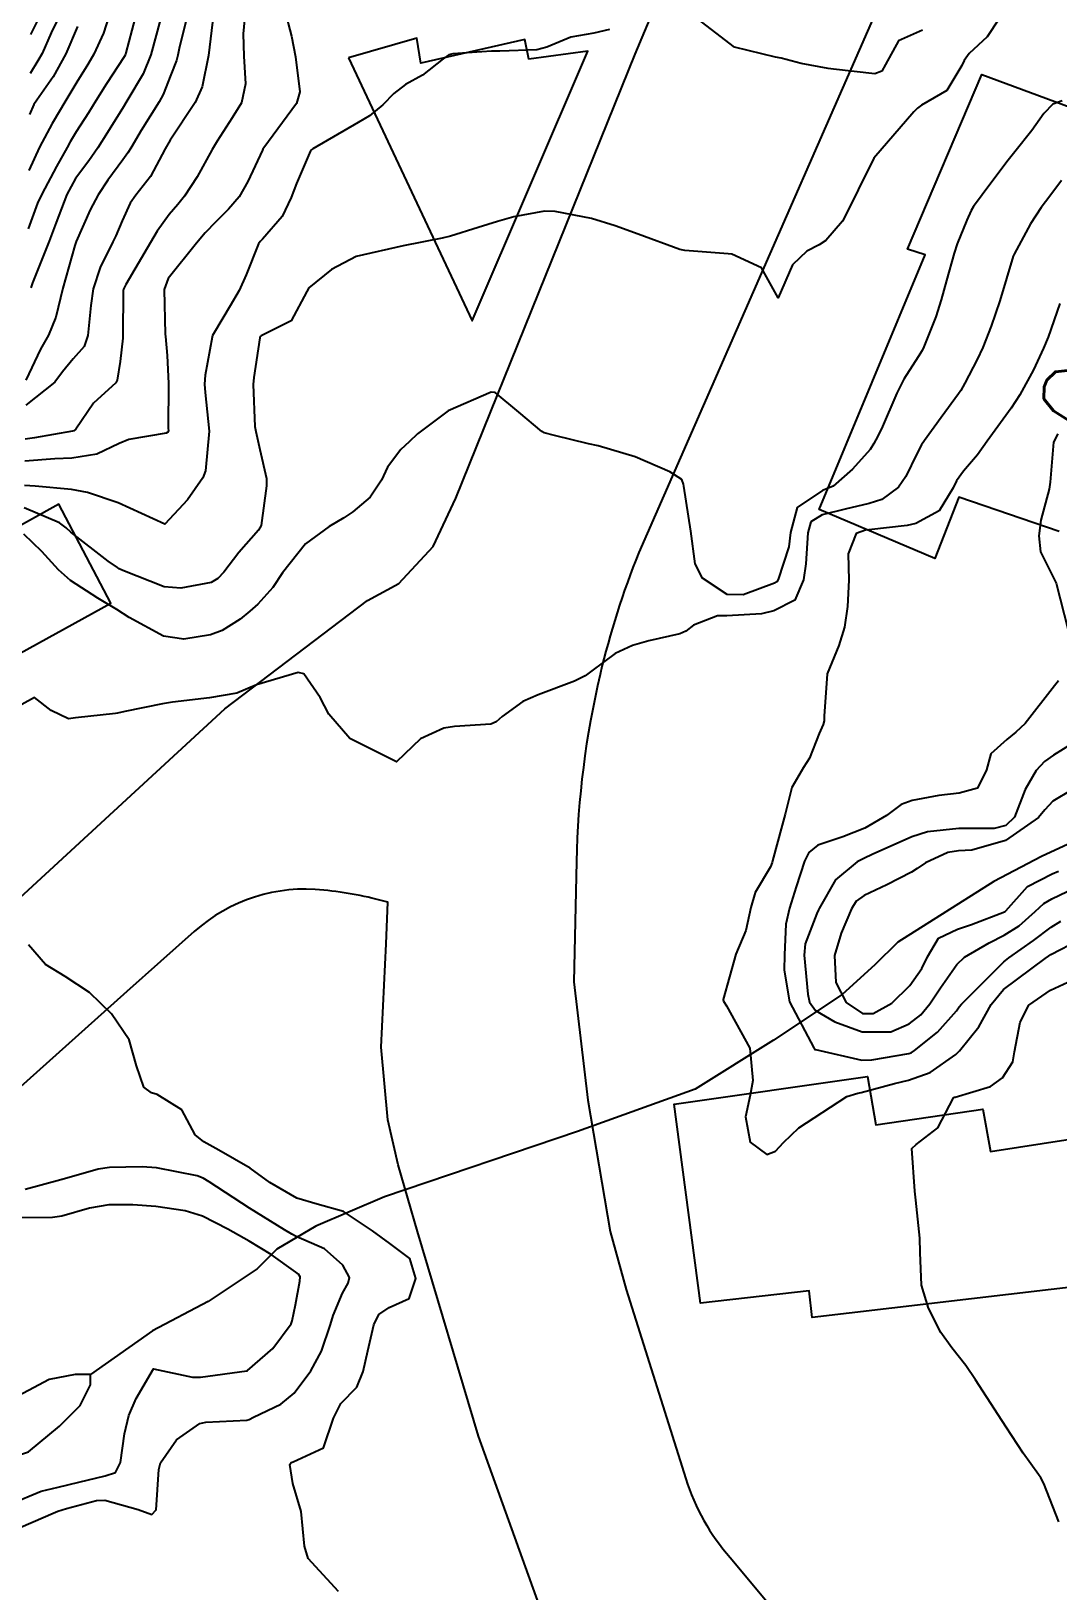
# Model space of a CAD drawing. Header units: metres. Extents: x 318500 to 325275, y 7408834 to 7428799.
# Drawn here: x 322174 to 322217.8, y 7421984.7 to 7422051.2 of the extents above; entities that cross this region are included whole.
import ezdxf
from ezdxf.enums import TextEntityAlignment as Align

# ---------------------------------------------------------------- set-up
doc = ezdxf.new("R2010")
doc.units = ezdxf.units.M
doc.header["$MEASUREMENT"] = 0
for name, color, linetype in [('Cotas', 45, 'Continuous'), ('Curvas de Nivel 1m', 11, 'Continuous'), ('Curvas de Nivel 5m', 15, 'Continuous'), ('Edificações', 30, 'Continuous'), ('Hidrografia', 140, 'Continuous'), ('Vias Primárias', 230, 'Continuous')]:
    doc.layers.add(name, color=color, linetype=linetype)
doc.styles.add('Style-STANDARD', font='STANDARD.shx')

msp = doc.modelspace()

# ---------------------------------------------------------------- linework, layer by layer
at = {"layer": 'Curvas de Nivel 1m', "flags": 128}
for points, elevation in [([(322180.752, 7422052.129), (322180.334, 7422050.485), (322180.268, 7422050.136), (322180.209, 7422049.904), (322179.967, 7422049.293), (322179.636, 7422048.463), (322179.471, 7422048.147), (322178.702, 7422046.923), (322178.254, 7422046.165), (322178.128, 7422045.966), (322177.923, 7422045.68), (322177.281, 7422044.802), (322176.863, 7422044.18), (322176.529, 7422043.545), (322175.93, 7422042.189), (322175.912, 7422042.147), (322175.868, 7422042.022), (322175.363, 7422040.197), (322175.068, 7422038.965), (322174.757, 7422038.206), (322174.412, 7422037.61), (322173.791, 7422036.289)], 759), ([(322178.552, 7422052.162), (322178.05, 7422050.238), (322178.033, 7422050.169), (322178.018, 7422050.131), (322177.978, 7422050.065), (322177.229, 7422048.909), (322176.763, 7422048.182), (322176.449, 7422047.681), (322175.93, 7422046.866), (322175.675, 7422046.442), (322175.542, 7422046.196), (322175.098, 7422045.389), (322174.465, 7422044.212), (322174.288, 7422043.821), (322173.878, 7422042.734)], 761), ([(322177.45, 7422052.176), (322177.091, 7422051.077), (322176.69, 7422050.183), (322176.423, 7422049.736), (322175.962, 7422048.983), (322175.666, 7422048.482), (322175.49, 7422048.197), (322174.913, 7422047.228), (322174.363, 7422046.213), (322173.91, 7422045.219)], 762), ([(322175.406, 7422052.199), (322174.865, 7422051.083), (322174.474, 7422050.213), (322174.3, 7422049.89), (322173.967, 7422049.359)], 764), ([(322215.256, 7422051.671), (322214.756, 7422050.922), (322213.988, 7422050.208), (322213.771, 7422049.905), (322213.671, 7422049.695), (322213.035, 7422048.632), (322211.954, 7422048), (322211.788, 7422047.877), (322211.632, 7422047.715), (322209.93, 7422045.74), (322209.259, 7422044.401), (322208.945, 7422043.754), (322208.592, 7422043.056), (322207.877, 7422042.242), (322207.594, 7422042.053), (322207.077, 7422041.778), (322206.453, 7422041.195), (322205.85, 7422039.79), (322205.135, 7422041.073), (322203.868, 7422041.658), (322203.721, 7422041.674), (322201.87, 7422041.804), (322201.658, 7422041.852), (322199.879, 7422042.501), (322198.904, 7422042.865), (322197.889, 7422043.173), (322196.349, 7422043.467), (322195.893, 7422043.482), (322194.584, 7422043.249), (322193.887, 7422043.05), (322193.056, 7422042.789), (322191.877, 7422042.426), (322191.526, 7422042.334), (322189.87, 7422042.01), (322187.865, 7422041.557), (322186.817, 7422041.003), (322185.852, 7422040.218), (322185.765, 7422040.061), (322185.089, 7422038.813), (322183.821, 7422038.178), (322183.771, 7422038.141), (322183.751, 7422038.091), (322183.498, 7422036.39), (322183.476, 7422036.093), (322183.551, 7422034.313), (322183.585, 7422034.092), (322183.759, 7422033.332), (322184.047, 7422032.085), (322184.049, 7422031.772), (322183.815, 7422030.088), (322183.708, 7422029.882), (322182.857, 7422028.94), (322182.217, 7422028.105), (322181.97, 7422027.823), (322181.683, 7422027.663), (322180.388, 7422027.421), (322179.68, 7422027.475), (322177.919, 7422028.167), (322177.768, 7422028.246), (322177.691, 7422028.296), (322177.301, 7422028.567), (322175.706, 7422029.797), (322175.505, 7422029.99), (322175.218, 7422030.197), (322173.719, 7422030.838)], 754), ([(322184.815, 7422052.078), (322185.114, 7422050.952), (322185.271, 7422050.071), (322185.456, 7422048.569), (322185.322, 7422048.069), (322183.931, 7422046.179), (322183.892, 7422046.129), (322183.869, 7422046.091), (322183.252, 7422044.755), (322182.871, 7422044.1), (322182.429, 7422043.567), (322181.884, 7422043.031), (322181.43, 7422042.563), (322181.053, 7422042.122), (322179.855, 7422040.618), (322179.681, 7422040.143), (322179.725, 7422038.238), (322179.734, 7422038.141), (322179.808, 7422037.327), (322179.868, 7422036.139), (322179.855, 7422034.223), (322179.859, 7422034.139), (322179.839, 7422034.069), (322179.768, 7422034.022), (322178.17, 7422033.758), (322177.761, 7422033.579), (322176.813, 7422033.121), (322175.752, 7422032.964), (322175.024, 7422032.928), (322173.749, 7422032.834)], 756), ([(322183.14, 7422052.099), (322183.044, 7422051.045), (322183.069, 7422050.099), (322183.149, 7422048.912), (322182.973, 7422048.1), (322182.581, 7422047.466), (322181.934, 7422046.464), (322181.727, 7422046.113), (322181.08, 7422044.955), (322180.544, 7422044.13), (322180.257, 7422043.772), (322179.888, 7422043.337), (322179.387, 7422042.637), (322179.095, 7422042.152), (322178.049, 7422040.364), (322177.952, 7422040.168), (322177.934, 7422040.083), (322177.916, 7422038.169), (322177.912, 7422038.076), (322177.804, 7422037.082), (322177.682, 7422036.281), (322177.618, 7422036.172), (322176.665, 7422035.298), (322175.911, 7422034.189), (322175.837, 7422034.122), (322175.769, 7422034.104), (322174.153, 7422033.825), (322173.763, 7422033.773)], 757), ([(322181.777, 7422051.892), (322181.572, 7422050.116), (322181.296, 7422048.784), (322181, 7422048.124), (322179.934, 7422046.51), (322179.723, 7422046.143), (322179.098, 7422044.967), (322178.48, 7422044.161), (322178.236, 7422043.824), (322177.884, 7422043.077), (322177.618, 7422042.428), (322177.493, 7422042.174), (322176.948, 7422041.091), (322176.656, 7422040.182), (322176.556, 7422039.466), (322176.429, 7422038.184), (322176.276, 7422037.723), (322175.805, 7422037.193), (322175.352, 7422036.642), (322175.015, 7422036.202), (322173.78, 7422035.21)], 758), ([(322175.992, 7422051.354), (322175.485, 7422050.197), (322174.954, 7422049.216), (322174.249, 7422048.216), (322174.129, 7422048.036), (322173.941, 7422047.605)], 763), ([(322217.958, 7422048.188), (322217.557, 7422048.043), (322217.178, 7422047.648), (322216.666, 7422046.929), (322215.934, 7422046.012), (322215.656, 7422045.664), (322214.916, 7422044.674), (322214.172, 7422043.686), (322214.071, 7422043.514), (322213.891, 7422043.102), (322213.481, 7422042.089), (322213.344, 7422041.695), (322213.023, 7422040.534), (322212.8, 7422039.701), (322212.564, 7422038.978), (322212.062, 7422037.708), (322211.981, 7422037.545), (322211.814, 7422037.28), (322211.2, 7422036.318), (322210.913, 7422035.723), (322210.249, 7422034.207), (322210.018, 7422033.736), (322209.928, 7422033.577), (322209.764, 7422033.331), (322209.011, 7422032.491), (322208.192, 7422031.763), (322207.877, 7422031.629), (322207.737, 7422031.586), (322206.653, 7422030.853), (322206.375, 7422029.783), (322206.304, 7422029.184), (322205.846, 7422027.788), (322205.789, 7422027.688), (322205.687, 7422027.623), (322204.362, 7422027.127), (322203.68, 7422027.15), (322202.62, 7422027.836), (322202.309, 7422028.454), (322202.132, 7422029.844), (322201.823, 7422031.765), (322201.811, 7422031.849), (322201.743, 7422032.042), (322201.232, 7422032.371), (322199.757, 7422033.009), (322198.171, 7422033.487), (322197.765, 7422033.573), (322196.314, 7422033.922), (322195.881, 7422034.038), (322195.772, 7422034.101), (322194.797, 7422034.923), (322193.788, 7422035.758), (322193.612, 7422035.776), (322191.78, 7422034.977), (322190.481, 7422033.999), (322190.118, 7422033.652), (322189.76, 7422033.32), (322189.196, 7422032.568), (322188.937, 7422032.018), (322188.459, 7422031.293), (322187.72, 7422030.674), (322187.336, 7422030.415), (322186.718, 7422030.045), (322185.702, 7422029.309), (322184.717, 7422028.075), (322184.315, 7422027.446), (322183.67, 7422026.731), (322183.33, 7422026.429), (322182.922, 7422026.097), (322182.153, 7422025.605), (322181.65, 7422025.424), (322180.524, 7422025.249), (322179.648, 7422025.366), (322178.182, 7422026.162), (322177.665, 7422026.504), (322176.855, 7422026.995), (322175.683, 7422027.737), (322175.178, 7422028.198), (322174.466, 7422028.976), (322173.705, 7422029.714)], 753), ([(322217.917, 7422044.798), (322217.42, 7422044.132), (322217.063, 7422043.648), (322216.598, 7422042.941), (322215.905, 7422041.659), (322215.869, 7422041.562), (322215.296, 7422039.668), (322214.929, 7422038.578), (322214.573, 7422037.679), (322214.325, 7422037.169), (322213.797, 7422036.153), (322213.638, 7422035.846), (322213.538, 7422035.693), (322212.79, 7422034.69), (322212.079, 7422033.707), (322211.957, 7422033.519), (322211.761, 7422033.137), (322211.294, 7422032.169), (322210.983, 7422031.721), (322210.268, 7422031.196), (322209.729, 7422031.019), (322208.702, 7422030.779), (322207.722, 7422030.545), (322207.246, 7422030.246), (322207.119, 7422029.776), (322207.025, 7422028.449), (322206.924, 7422027.778), (322206.553, 7422026.905), (322205.67, 7422026.443), (322205.137, 7422026.329), (322203.666, 7422026.23), (322203.258, 7422026.234), (322202.24, 7422025.841), (322201.92, 7422025.582), (322201.654, 7422025.463), (322200.335, 7422025.178), (322199.647, 7422024.972), (322198.895, 7422024.627), (322197.913, 7422023.896), (322197.628, 7422023.683), (322197.164, 7422023.445), (322195.619, 7422022.865), (322194.968, 7422022.585), (322194.086, 7422021.945), (322193.833, 7422021.722), (322193.605, 7422021.621), (322192.059, 7422021.517), (322191.602, 7422021.447), (322190.603, 7422020.987), (322189.58, 7422020.01), (322187.595, 7422021.013), (322186.704, 7422022.044), (322186.329, 7422022.761), (322185.627, 7422023.758), (322185.386, 7422023.822), (322183.622, 7422023.298), (322182.782, 7422022.935), (322181.616, 7422022.743), (322180.042, 7422022.561), (322179.613, 7422022.48), (322178.002, 7422022.164), (322177.693, 7422022.084), (322177.608, 7422022.069), (322175.899, 7422021.894), (322175.605, 7422021.852), (322174.86, 7422022.201), (322174.158, 7422022.755), (322173.612, 7422022.464)], 752), ([(322217.849, 7422039.551), (322217.35, 7422038.115), (322217.162, 7422037.64), (322216.731, 7422036.722), (322216.154, 7422035.655), (322215.784, 7422035.087), (322214.755, 7422033.675), (322214.338, 7422033.105), (322213.751, 7422032.406), (322213.443, 7422031.995), (322213.302, 7422031.694), (322212.714, 7422030.711), (322211.717, 7422030.173), (322211.342, 7422030.089), (322209.712, 7422029.907), (322209.569, 7422029.885), (322209.167, 7422029.748), (322208.827, 7422028.879), (322208.855, 7422027.753), (322208.797, 7422026.629), (322208.68, 7422025.755), (322208.43, 7422024.977), (322207.941, 7422023.765), (322207.802, 7422021.958), (322207.802, 7422021.767), (322207.767, 7422021.608), (322207.602, 7422021.228), (322207.186, 7422020.174), (322206.93, 7422019.777), (322206.435, 7422018.913), (322206.149, 7422017.784), (322206.012, 7422017.319), (322205.607, 7422015.789), (322205.591, 7422015.727), (322205.526, 7422015.538), (322204.863, 7422014.447), (322204.69, 7422013.802), (322204.471, 7422012.82), (322204.051, 7422011.811), (322203.507, 7422009.876), (322203.523, 7422009.819), (322203.651, 7422009.613), (322204.635, 7422007.802), (322204.771, 7422006.428), (322204.653, 7422005.801), (322204.453, 7422004.877), (322204.657, 7422003.801), (322205.362, 7422003.273), (322205.735, 7422003.416), (322206.075, 7422003.783), (322206.734, 7422004.419), (322207.381, 7422004.84), (322208.774, 7422005.749), (322209.246, 7422005.888), (322209.393, 7422005.921), (322210.812, 7422006.306), (322211.401, 7422006.443), (322212.333, 7422006.774), (322213.418, 7422007.539), (322213.497, 7422007.61), (322213.583, 7422007.688), (322214.399, 7422008.713), (322214.92, 7422009.668), (322215.456, 7422010.306), (322217.228, 7422011.634), (322217.368, 7422011.735), (322217.473, 7422011.802), (322218.676, 7422012.424)], 751), ([(322218.409, 7422020.811), (322217.59, 7422020.304), (322217.201, 7422020.021), (322216.847, 7422019.641), (322216.38, 7422018.836), (322215.918, 7422017.654), (322215.546, 7422017.299), (322215.054, 7422017.176), (322213.545, 7422017.173), (322212.212, 7422017.035), (322211.541, 7422016.822), (322209.856, 7422016.058), (322209.532, 7422015.909), (322209.21, 7422015.745), (322208.296, 7422014.981), (322207.597, 7422013.769), (322207.568, 7422013.7), (322207.497, 7422013.554), (322207.001, 7422012.251), (322206.961, 7422011.775), (322207.111, 7422010.116), (322207.185, 7422009.773), (322207.445, 7422009.416), (322208.258, 7422008.938), (322209.431, 7422008.506), (322210.648, 7422008.505), (322211.437, 7422008.85), (322211.922, 7422009.226), (322212.317, 7422009.701), (322212.77, 7422010.384), (322213.467, 7422011.382), (322213.787, 7422011.685), (322214.845, 7422012.304), (322215.484, 7422012.621), (322216.121, 7422013.02), (322216.808, 7422013.64), (322217.165, 7422013.976), (322217.508, 7422014.17), (322218.493, 7422014.642)], 749), ([(322218.367, 7422018.824), (322217.561, 7422018.337), (322217.219, 7422017.971), (322216.949, 7422017.639), (322215.54, 7422016.654), (322214.102, 7422016.248), (322213.535, 7422016.216), (322213.084, 7422016.145), (322212.129, 7422015.704), (322211.772, 7422015.462), (322211.524, 7422015.313), (322210.477, 7422014.764), (322209.509, 7422014.321), (322209.169, 7422014.081), (322208.97, 7422013.748), (322208.533, 7422012.705), (322208.251, 7422011.758), (322208.312, 7422010.611), (322208.741, 7422009.751), (322209.443, 7422009.285), (322209.897, 7422009.28), (322210.691, 7422009.721), (322211.458, 7422010.48), (322211.97, 7422011.2), (322212.216, 7422011.703), (322212.686, 7422012.494), (322213.488, 7422012.88), (322214.09, 7422013.082), (322215.499, 7422013.614), (322215.53, 7422013.629), (322215.557, 7422013.659), (322216.468, 7422014.694), (322217.524, 7422015.242), (322217.794, 7422015.359)], 748), ([(322187.109, 7421984.652), (322185.818, 7421986.05), (322185.664, 7421986.581), (322185.517, 7421988.054), (322185.168, 7421989.254), (322185.034, 7421990.061), (322185.094, 7421990.148), (322185.182, 7421990.179), (322186.466, 7421990.766), (322186.893, 7421992.035), (322187.216, 7421992.66), (322187.891, 7421993.356), (322188.159, 7421994.021), (322188.356, 7421994.906), (322188.613, 7421996.016), (322188.824, 7421996.457), (322189.271, 7421996.749), (322190.129, 7421997.145), (322190.411, 7421997.993), (322190.15, 7421998.848), (322189.305, 7421999.48), (322188.559, 7422000.018), (322187.322, 7422000.846), (322186.208, 7422001.166), (322185.33, 7422001.42), (322184.184, 7422002.077), (322183.349, 7422002.7), (322182.005, 7422003.459), (322181.366, 7422003.815), (322181.006, 7422004.115), (322180.43, 7422005.173), (322179.387, 7422005.835), (322179.145, 7422005.9), (322178.816, 7422006.149), (322178.502, 7422007.055), (322178.189, 7422008.158), (322177.437, 7422009.279), (322176.504, 7422010.179), (322175.457, 7422010.859), (322174.628, 7422011.369), (322173.903, 7422012.213)], 751), ([(322217.815, 7421987.623), (322217.176, 7421989.251), (322217.04, 7421989.494), (322216.94, 7421989.634), (322216.289, 7421990.548), (322215.561, 7421991.655), (322215.218, 7421992.174), (322214.258, 7421993.675), (322213.847, 7421994.282), (322213.253, 7421995.039), (322212.788, 7421995.695), (322212.254, 7421996.722), (322211.96, 7421997.703), (322211.904, 7421999.104), (322211.893, 7421999.704), (322211.709, 7422001.331), (322211.674, 7422001.707), (322211.551, 7422003.525), (322211.736, 7422003.706), (322212.657, 7422004.417), (322213.326, 7422005.691), (322213.367, 7422005.714), (322213.39, 7422005.72), (322214.897, 7422006.168), (322215.403, 7422006.537), (322215.843, 7422007.224), (322215.926, 7422007.652), (322216.168, 7422008.92), (322216.537, 7422009.644), (322217.457, 7422010.287), (322218.381, 7422010.701)], 752), ([(322173.152, 7421988.38), (322174.437, 7421988.925), (322175.164, 7421989.098), (322176.037, 7421989.307), (322177.171, 7421989.585), (322177.605, 7421989.724), (322177.815, 7421990.154), (322177.987, 7421991.363), (322178.178, 7421992.15), (322178.486, 7421992.879), (322179.23, 7421994.14), (322180.89, 7421993.779), (322181.227, 7421993.785), (322183.207, 7421994.058), (322183.23, 7421994.063), (322184.31, 7421995.003), (322185.098, 7421996.062), (322185.142, 7421996.182), (322185.272, 7421996.873), (322185.462, 7421997.882), (322185.477, 7421998.057), (322185.409, 7421998.176), (322185.292, 7421998.264), (322184.238, 7421999.014), (322183.305, 7421999.586), (322182.389, 7422000.099), (322181.318, 7422000.644), (322180.57, 7422000.872), (322179.324, 7422001.055), (322178.339, 7422001.135), (322177.325, 7422001.134), (322176.504, 7422000.991), (322175.317, 7422000.645), (322174.927, 7422000.585), (322173.315, 7422000.575)], 749)]:
    msp.add_lwpolyline(points, dxfattribs=dict(at, elevation=elevation))
at = {"layer": 'Curvas de Nivel 5m', "flags": 128}
for points, elevation in [([(322174.574, 7422052.211), (322173.988, 7422051.021)], 765), ([(322179.523, 7422051.675), (322179.109, 7422050.153), (322178.787, 7422049.338), (322178.092, 7422048.168), (322177.948, 7422047.94), (322177.272, 7422046.842), (322176.85, 7422046.181), (322176.464, 7422045.635), (322175.907, 7422044.878), (322175.536, 7422044.195), (322175.079, 7422043.005), (322174.779, 7422042.206), (322174.067, 7422040.432), (322174.001, 7422040.218)], 760), ([(322212.002, 7422051.199), (322210.98, 7422050.745), (322210.43, 7422049.735), (322210.262, 7422049.449), (322209.974, 7422049.337), (322208.21, 7422049.533), (322207.977, 7422049.562), (322206.834, 7422049.781), (322205.983, 7422050.01), (322205.735, 7422050.043), (322203.99, 7422050.475), (322202.205, 7422051.847)], 755), ([(322198.667, 7422051.223), (322197.998, 7422051.08), (322197.011, 7422050.898), (322195.988, 7422050.475), (322195.562, 7422050.359), (322193.985, 7422050.308), (322193.637, 7422050.303), (322191.983, 7422050.197), (322191.809, 7422050.156), (322191.566, 7422049.986), (322190.688, 7422049.281), (322189.963, 7422048.886), (322189.467, 7422048.506), (322188.998, 7422048.02), (322188.428, 7422047.543), (322187.942, 7422047.268), (322186.011, 7422046.139), (322185.93, 7422046.08), (322185.915, 7422046.06), (322185.317, 7422044.661), (322185.093, 7422044.072), (322184.705, 7422043.261), (322183.873, 7422042.286), (322183.772, 7422042.191), (322183.703, 7422042.092), (322183.179, 7422040.774), (322182.877, 7422040.1), (322182.494, 7422039.45), (322181.823, 7422038.327), (322181.747, 7422038.186), (322181.724, 7422038.111), (322181.422, 7422036.489), (322181.402, 7422036.116), (322181.431, 7422035.759), (322181.597, 7422034.113), (322181.443, 7422032.416), (322181.333, 7422032.116), (322180.668, 7422031.184), (322179.71, 7422030.14), (322177.723, 7422031.059), (322176.415, 7422031.498), (322175.731, 7422031.623), (322174.181, 7422031.766), (322173.734, 7422031.787)], 755), ([(322217.774, 7422034), (322217.583, 7422033.633), (322217.446, 7422031.933), (322217.396, 7422031.635), (322217.04, 7422030.32), (322216.951, 7422029.641), (322217.027, 7422028.964), (322217.69, 7422027.63), (322218.211, 7422025.624)], 750), ([(322217.794, 7422023.463), (322217.626, 7422023.257), (322216.369, 7422021.649), (322215.984, 7422021.275), (322215.6, 7422020.964), (322214.907, 7422020.353), (322214.722, 7422019.673), (322214.349, 7422018.897), (322213.565, 7422018.681), (322212.689, 7422018.573), (322211.56, 7422018.365), (322211.085, 7422018.189), (322210.459, 7422017.726), (322209.545, 7422017.192), (322208.606, 7422016.82), (322207.537, 7422016.468), (322207.153, 7422016.155), (322206.976, 7422015.776), (322206.613, 7422014.679), (322206.332, 7422013.782), (322206.181, 7422013.092), (322206.112, 7422011.784), (322206.111, 7422011.136), (322206.327, 7422009.781), (322207.366, 7422007.826), (322207.403, 7422007.77), (322207.42, 7422007.753), (322207.442, 7422007.747), (322209.413, 7422007.299), (322209.84, 7422007.308), (322211.418, 7422007.578), (322211.518, 7422007.609), (322211.666, 7422007.708), (322212.635, 7422008.495), (322213.446, 7422009.402), (322213.566, 7422009.57), (322213.66, 7422009.687), (322215.468, 7422011.49), (322215.682, 7422011.657), (322216.729, 7422012.394), (322217.49, 7422012.961), (322217.902, 7422013.218)], 750), ([(322173.14, 7421987.208), (322174.945, 7421987.991), (322175.149, 7421988.074), (322175.515, 7421988.185), (322176.798, 7421988.523), (322177.156, 7421988.547), (322178.574, 7421988.146), (322179.148, 7421987.933), (322179.336, 7421988.137), (322179.459, 7421989.853), (322179.519, 7421990.135), (322180.203, 7421991.117), (322181.205, 7421991.804), (322181.452, 7421991.861), (322183.208, 7421991.952), (322183.304, 7421991.984), (322183.489, 7421992.077), (322184.652, 7421992.629), (322185.22, 7421993.103), (322185.936, 7421994.049), (322186.387, 7421994.898), (322186.765, 7421996.037), (322186.882, 7421996.419), (322187.28, 7421997.371), (322187.519, 7421997.795), (322187.584, 7421998.027), (322187.295, 7421998.56), (322186.519, 7421999.259), (322185.307, 7421999.785), (322185.122, 7421999.876), (322184.811, 7422000.067), (322183.323, 7422000.987), (322181.593, 7422002.107), (322181.342, 7422002.264), (322181.091, 7422002.366), (322179.349, 7422002.713), (322178.742, 7422002.753), (322177.348, 7422002.725), (322176.864, 7422002.651), (322175.34, 7422002.212), (322175.322, 7422002.209), (322175.275, 7422002.191), (322173.756, 7422001.791)], 750)]:
    msp.add_lwpolyline(points, dxfattribs=dict(at, elevation=elevation))
at = {"layer": 'Edificações'}
for points in [[(322187.541, 7422050.019), (322192.81, 7422038.815), (322197.742, 7422050.299), (322195.22, 7422049.963), (322195.052, 7422050.803), (322190.624, 7422049.795), (322190.456, 7422050.86)], [(322170.564, 7422028.429), (322172.716, 7422024.184), (322177.404, 7422026.775), (322175.186, 7422031.001)], [(322219.063, 7421997.704), (322207.301, 7421996.332), (322207.168, 7421997.472), (322202.543, 7421996.933), (322201.42, 7422005.424), (322209.655, 7422006.6), (322210.011, 7422004.538), (322214.567, 7422005.207), (322214.902, 7422003.399), (322218.298, 7422003.928)]]:
    msp.add_lwpolyline(points, close=True, dxfattribs=at)
msp.add_lwpolyline([(322217.818, 7422029.829), (322213.552, 7422031.294), (322212.529, 7422028.678), (322207.601, 7422030.765), (322212.111, 7422041.618), (322211.36, 7422041.868), (322214.534, 7422049.31), (322219.713, 7422047.39)], dxfattribs=at)
at = {"layer": 'Hidrografia'}
for points in [[(322219.865, 7422017.269), (322217.075, 7422015.982), (322215.037, 7422014.91), (322210.945, 7422012.331), (322209.97, 7422011.356), (322208.577, 7422010.103), (322205.652, 7422008.154), (322202.309, 7422006.066), (322197.294, 7422004.256), (322189.076, 7422001.471), (322186.151, 7422000.218), (322184.479, 7421999.244), (322183.643, 7421998.408), (322181.554, 7421997.016), (322179.186, 7421995.763), (322176.541, 7421993.9)], [(322163.763, 7421984.21), (322165.525, 7421985.532), (322166.847, 7421986.853), (322169.271, 7421988.615), (322171.254, 7421989.716), (322173.898, 7421990.597), (322175.22, 7421991.698), (322176.101, 7421992.578), (322176.541, 7421993.459), (322176.541, 7421993.9), (322175.881, 7421993.9), (322174.779, 7421993.68), (322171.033, 7421991.698), (322167.068, 7421989.716), (322166.627, 7421989.275), (322164.644, 7421988.394), (322162.22, 7421986.853), (322160.678, 7421985.752), (322159.136, 7421985.091), (322157.594, 7421983.99)]]:
    msp.add_lwpolyline(points, dxfattribs=at)
at = {"layer": 'Vias Primárias'}
for points in [[(323715.644, 7420145.548, 0), (323709.04, 7420132.939)], [(323831.088, 7420001.787, 0), (323833.844, 7420008.443, 0.220888)], [(322115.495, 7421961.886), (322126.131, 7421970.301), (322135.971, 7421978.82), (322150.885, 7421992.212), (322159.308, 7422000), (322166.966, 7422007.447), (322171.699, 7422012.542), (322182.267, 7422022.267), (322188.348, 7422026.89), (322189.683, 7422027.618), (322191.14, 7422029.195), (322192.111, 7422031.257), (322199.757, 7422050.181), (322209.923, 7422074.384), (322219.552, 7422097.681, 0.086907), (322222.009, 7422108.745, 0.086675), (322220.29, 7422122.131, 0.277864), (322215.748, 7422126.18, 0.109052), (322211.82, 7422126.057), (322207.27, 7422124.704), (322206.533, 7422124.213)], [(322224.95, 7422087.627), (322213.818, 7422060.669), (322199.907, 7422028.931, 0.038583), (322198.26, 7422023.741, 0.052108), (322197.249, 7422015.76), (322197.137, 7422010.639), (322197.742, 7422005.596), (322198.689, 7422000), (322199.372, 7421997.518), (322201.915, 7421989.45, 0.107705), (322203.806, 7421986.099), (322205.807, 7421983.692), (322212.347, 7421977), (322228.636, 7421959.334)], [(322223.469, 7421951.397), (322208.231, 7421968.529), (322198.85, 7421979.404, -0.056958), (322195.664, 7421984.081), (322193.073, 7421991.264), (322190.484, 7422000), (322189.658, 7422002.84), (322189.216, 7422004.754), (322188.922, 7422007.846), (322189.142, 7422012.262), (322189.211, 7422014.033, 0.039668), (322186.486, 7422014.548, 0.211655), (322180.962, 7422012.782), (322178.087, 7422010.226), (322166.67, 7422000), (322157.775, 7421992.819), (322148.697, 7421984.808), (322133.449, 7421970.864), (322124.527, 7421962.948), (322118.991, 7421958.422)]]:
    msp.add_lwpolyline(points, format="xyb", dxfattribs=at)

# ---------------------------------------------------------------- texts
at = {"layer": 'Cotas', "style": 'Style-STANDARD'}
msp.add_text('750', height=4, rotation=246.90575, dxfattribs=at).set_placement((322220.308, 7422038.229, 750), align=Align.MIDDLE_CENTER)

doc.saveas('drawing.dxf')
